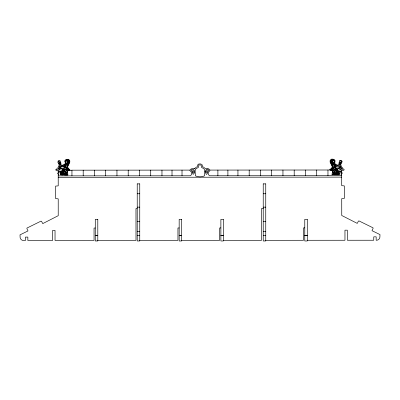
<?xml version="1.0" encoding="UTF-8"?>
<svg xmlns="http://www.w3.org/2000/svg" width="400" height="400" viewBox="0 0 400 400"><rect width="100%" height="100%" fill="white"/><g stroke="black" fill="none" stroke-linecap="round" stroke-linejoin="round"><path stroke-width="0.6" d="M332.3 167.805L332.34 167.745A1.74 1.74 0 0 0 332.61 167.08C332.29 164.71 327.98 160.205 332.55 159.365A3.395 3.395 0 0 1 333.685 159.675C337.01 161.695 330.935 163.685 335.61 164.725A2.06 2.06 0 0 0 336.165 165.335L336.395 165.48A2.315 2.315 0 0 0 337.15 165.745C339.1 165.175 340.565 166.68 339.49 168.41C338 168.99 336.57 168.665 335.13 169.06M307.22 240.285L344.97 240.26L344.96 230.175L347.365 230.175L347.37 240.255L373.76 240.24L373.755 236.84L376.16 236.835L376.165 240.235L376.98 240.2A3.43 3.43 0 0 0 379.885 237.26L379.98 234.59L371.995 230.685L373.105 228.36L372.975 227.785L359.02 220.925L358.42 221.09L357.25 223.39L341.75 215.49L341.725 198.65L344.37 198.385L344.35 185.905L341.715 185.66L341.695 173.695L341.97 173.5M59.225 167.715L59.23 167.79A1.95 1.95 0 0 0 59.295 168.22C60.965 169.065 62.99 168.905 64.775 169.255M341.965 173.5L342.33 172.955L341.62 172.59L341.685 170.49L342.755 170.645L343.955 170.1L344.185 169.61L343.805 169.065L342.75 168.79L342.69 167.59L341.57 168.24L341.405 167.905L341.53 166.36L340.62 164.9L341.78 162.36M66.515 171.205L66.56 170.825L65.775 170.75A0.53 0.53 0 0 0 65.485 171.06L65.92 172.34A1.84 1.84 0 0 1 66.01 172.775L66 173.075A1.705 1.7 0 0 0 66.005 173.38L66.14 173.755A3 3 0 0 0 66.255 173.865L67.195 173.08A3.94 3.94 0 0 1 67.525 173.07M60.58 174.835L60.445 172.535M341.205 161.815C342.86 161.485 339.48 160.295 340.06 161.365M198.72 164.1L197.815 164.69L197.315 166.7A23.695 23.695 0 0 0 196.505 167.075C195.065 167.985 194.56 169.085 192.73 168.58A18.915 18.915 0 0 0 192.3 168.76L191.6 168.8A1.1 1.1 0 0 0 191 169.01L189.99 170.095L71.945 170.18C70.545 170.525 68.08 169.97 67.68 171.195A8.635 8.635 0 0 0 67.585 171.505L67.57 171.555A4.655 4.655 0 0 1 67.645 171.975L67.525 172.845A15.17 15.17 0 0 1 67.67 173.32L67.73 173.53A2.415 2.415 0 0 1 67.82 174.075L67.83 174.295A15.725 15.725 0 0 1 67.84 174.8A3.65 3.65 0 0 1 67.635 174.845L60.705 174.97M332.87 160.05L332.47 160.645M340.82 172.275L340.535 170.92L339.655 170.92L339.33 174.635M333.59 170.99L333.62 170.565M337.465 174.795L337.695 174.37A0.505 0.505 0 0 1 337.865 174.325L337.905 174.32M64.555 165.69L64.88 165.415L64.92 166.235L65.78 165.815L65.64 166.515C66.42 166.125 65.635 167.28 65.09 167.325L65.26 167.845L65.775 168C66.37 165.785 67.72 168.205 66.625 167.7C67.445 167.83 66.145 168.475 65.33 169.175A2.41 2.41 0 0 1 64.985 169.25L65.155 169.35A3.15 3.15 0 0 0 66.035 169.53L68.31 168.8A0.845 0.845 0 0 0 68.31 168.57C67.55 167.32 67.43 169.5 66.145 168.69M63.91 167.61C65.515 166.725 64.575 170.435 63 168.12L61.285 168.395L60.805 166.915L63.66 166.295L64.695 165.115L66.475 164.86L66.66 164.245M333.01 160.555L332.535 160.96M67.44 160.74L67.725 160.385A0.6 0.6 0 0 1 67.915 160.37L68.435 160.12L69.005 161.165A4 4 0 0 1 69.09 162.405L67.065 166.095L67 167.385M333.36 163.335L336.06 165.995L339.095 166.715L338.615 168.195L336.9 167.92C335.32 170.245 334.39 166.51 335.99 167.415M340.595 169.08L340.365 169.77A1.435 1.435 0 0 1 340.22 169.83A1.21 1.21 0 0 0 340.11 169.71L339.705 169.715A2.84 2.84 0 0 1 339.765 169.555C339.9 168.815 339.97 169.215 340.52 168.975M59.58 164.805L59.84 164.465L60.42 164.565M70.035 170.195L69.605 169.135L68.44 169.275L67.64 166.695L69.71 162.595L69.845 161.03L69.125 159.77L68.07 159.25L66.115 159.525L65.21 160.2L64.73 161.225C66.715 164.84 63.99 163.545 62.155 165.525M341.78 162.36L342.205 161.68L341.585 160.415L339.855 160.495L339.02 162.835L338.87 164.5L337.74 165.325C335.905 163.35 333.19 164.65 335.16 161.03L334.68 160.005L333.775 159.33L331.82 159.06L330.765 159.58L330.05 160.84L330.19 162.405L332.26 166.5L331.465 169.085L330.3 168.95L329.905 169.29M337.99 171.425L337.685 171.27M61.695 171.985L62.17 171.775M329.905 169.29L330.155 170.115M333.475 160.05L332.84 160.45M335.67 169.405L335.35 169.985A1.03 1.03 0 0 0 335.345 170.225L335.4 170.935L336.255 170.89A0.73 0.73 0 0 0 336.355 170.61C335.37 169.38 335.725 171.48 335.89 170.555M340.73 163.885L340.69 163.88A1.42 1.42 0 0 0 340.535 163.775L340.19 163.64A0.905 0.905 0 0 1 340.055 163.555A5.02 5.02 0 0 1 339.77 163.52L339.505 163.44M66.545 160.545L66.695 161.025M336.445 169.265L335.88 169.84M60.455 172.5L60.505 171.59L59.98 171.005L59.2 171.335L59.09 172.475M336.51 174.61L336.66 174.39A0.665 0.665 0 0 1 336.875 174.29L337.415 174.53M64.32 166.95L63.935 167.59M64.63 169.405L64.51 169.785M336.12 174.26L334.63 174.365A4.375 4.375 0 0 0 334.245 174.4L333.575 174.27A1.925 1.925 0 0 1 333.365 174.11L333.35 174.095M332.515 160.195C332.49 159.02 330.7 160.18 330.89 160.975A4 4 0 0 0 330.8 162.215L332.835 165.9L332.9 167.195M340.915 171.33L341.265 171.105L341.57 171.38M340.915 171.675L341.265 171.45L341.57 171.73M333.235 164.055C333.11 164.965 332.81 163.925 332.345 164.36M331.785 163.265L331.865 163.1A0.545 0.545 0 0 1 332.05 162.955L332.315 162.995A0.525 0.525 0 0 1 332.425 163.1M62.805 169.895L62.525 170.49A3.41 3.41 0 0 1 62.33 170.45C61.62 170.82 61.72 169.55 62.17 170.195A1.455 1.455 0 0 1 62.18 169.89C62.48 168.915 62.28 170.635 62.715 169.915M57.005 169.23L57.295 169.465L56.97 169.27M331.79 169.49L331.78 169.52A1.275 1.275 0 0 0 331.98 169.745C333.195 170.425 332.9 168.655 331.82 168.725A0.62 0.62 0 0 0 331.72 168.915C331.265 169.775 333.04 169.89 332.36 169.065M335.02 174.6L335.84 174.42A0.97 0.97 0 0 1 336.11 174.385L336.435 174.555M339.525 171.38L337.915 172.735L334.86 173.695M65.51 170.94C65.175 172.575 65.815 174.675 67.71 174.45M61.78 172.24L62.3 171.985M69.155 169.255L69.28 169.845L69.77 169.935M340.105 165.335C340.905 165.345 338.28 164.91 339.08 165.055M335.86 174.35L336.05 174.17A0.685 0.685 0 0 1 336.22 174.12L336.785 174.265M59.005 163.805L59.99 163.35A9.385 9.385 0 0 1 60.31 163.275L60.355 163.265M60.285 168.395L60.21 166.365L62.75 165.94A2.315 2.315 0 0 0 63.505 165.675L63.735 165.53A2.06 2.06 0 0 0 64.29 164.92C68.955 163.89 62.88 161.885 66.205 159.865A3.395 3.395 0 0 1 67.34 159.555C71.91 160.39 67.61 164.9 67.29 167.27A1.74 1.74 0 0 0 67.56 167.935L67.605 167.995M334.4 170.75L333.985 172.145A1.84 1.84 0 0 0 333.9 172.58L333.905 172.885A1.705 1.7 0 0 1 333.905 173.19L333.77 173.565A3 3 0 0 1 333.655 173.67L332.715 172.89A3.94 3.94 0 0 0 332.385 172.88M330.94 162.71L331.565 162.595A1.075 1.075 0 0 1 331.715 162.73L332.16 162.875M61.24 172.34L61.695 172.295M64.03 173.555C65.08 172.995 63.62 171.75 63.34 172.91C64.37 173.845 63.64 172.335 63.875 172.85M334.61 163.015L335.015 162.175M337.095 171.36L336.7 171.08M58.415 172.245L58.805 172.15M59.22 163.965L60.185 163.545A3.45 3.45 0 0 1 60.455 163.535L60.48 163.555M64.88 165.615L67.255 165.165L67.55 164.55M335.325 166.2L335.75 165.415C334.785 166.395 337.45 166.785 335.64 166.485M59.075 163.67L59.26 163.47A1.405 1.405 0 0 1 59.52 163.33L60.31 163.275M337.605 172.59L337.95 172.455A0.775 0.775 0 0 1 338.115 172.525M67.44 164.755C67.015 163.74 66.805 165.37 66.66 164.29M58.34 171.585L58.64 171.31L58.995 171.535M58.34 171.93L58.64 171.655L58.995 171.88M59.115 166.45L59.165 167.13L60.115 167.595M67.055 162.09L67.545 161.84M67.71 161.775L68.365 161.685M64.605 169.505L65.01 169.89L65.19 169.64A2.775 2.775 0 0 0 65.255 169.43M340.81 172.29L341.1 172.335L341.1 174.635M60.84 172.11L61.38 172.11M60.955 173.7L61.255 173.435M333.95 172.165L333.705 171.99L334.2 171.705M67.735 163.065L68.21 162.935A0.68 0.68 0 0 1 68.41 163.045L68.435 163.065M331.935 164.165L332.495 163.945A0.695 0.695 0 0 1 332.655 164.04M61.43 174.205L61.72 173.985A1.07 1.07 0 0 1 61.915 173.96A1.195 1.195 0 0 1 62.125 173.975M66.77 163.125L66.32 163.375M61.175 174.465L61.45 174.26A0.85 0.85 0 0 1 61.815 174.205L62.375 174.015M67.025 163.065L67.05 163.035A0.575 0.575 0 0 1 67.175 162.915L67.84 162.87M68.26 160.99L68.285 160.96A0.575 0.575 0 0 1 68.395 160.85L68.85 160.935M60.92 174.09L60.93 174.085A0.905 0.905 0 0 1 61.055 173.95L61.525 173.82A0.89 0.89 0 0 1 61.715 173.885L61.725 173.89M331.04 160.745L331.495 160.665A0.575 0.575 0 0 1 331.605 160.77L331.63 160.8M330.86 161.915L331.545 161.9A1.44 1.44 0 0 1 331.755 162.025L332.38 162.155A1.44 1.44 0 0 1 332.59 162.275L332.635 162.31M330.84 162.21L331.525 162.195A1.44 1.44 0 0 1 331.735 162.315L332 162.445A1.44 1.44 0 0 1 332.21 162.57L332.255 162.605M331.245 161.81L331.93 161.795A1.44 1.44 0 0 1 332.14 161.92L332.185 161.955M331.315 162.46L331.78 162.355M337.025 170.715L337.425 170.57A1.07 1.07 0 0 1 337.535 170.715L337.435 170.83M63.475 174.75L63.8 174.58A0.97 0.97 0 0 1 64.075 174.615L65.285 174.56A4.375 4.375 0 0 1 65.665 174.595L66.335 174.46A1.925 1.925 0 0 0 66.545 174.3L66.56 174.285M66.88 161.05L66.87 161.485M67.54 169.255L67.62 169.87L68.19 169.56A5.18 5.18 0 0 0 68.205 169.365L68.195 169.15A0.62 0.62 0 0 0 68.085 168.915C66.98 168.835 66.74 170.635 67.925 169.935A1.275 1.275 0 0 0 68.125 169.715L68.125 169.715M55.905 169.52C57.34 169.42 56.64 167.94 57.69 167.88L58.335 168.44L58.375 166.565C59.895 165.43 58.685 163.32 57.82 162.325L58.31 160.62L60.035 160.7L60.875 163.04L61.03 164.7L61.595 165.29M68.415 161.78L69.02 161.63M64.31 166.99C62.38 166.57 64.905 167.13 64.15 165.61L64.575 166.395M67.47 161.045L67.905 160.925A0.6 0.6 0 0 1 68.07 161.02M68.01 160.695L68.445 160.57A0.6 0.6 0 0 1 68.61 160.665M55.905 169.52L55.955 170.31L57.155 170.85M341.105 171.95L341.495 172.04M339.785 167.39L340.735 166.925L340.785 166.25M335.345 170.225L336.07 169.95L336.695 170.67A0.57 0.57 0 0 1 336.62 171.035L336.12 171.35M61.92 174.49L61.93 174.48A0.75 0.75 0 0 1 62.115 174.345L62.82 174.425M339.415 163.355L339.44 163.33A3.45 3.45 0 0 1 339.71 163.345M338.21 172.095L338.665 172.14M61.585 172.47L62.22 172.44M61.525 174.68L61.89 174.53M63.125 174.465L63.69 174.32A0.685 0.685 0 0 1 63.86 174.365L64.05 174.545M62.495 174.725L63.035 174.49A0.665 0.665 0 0 1 63.25 174.59L63.405 174.81M69.055 162.4L68.37 162.385A1.44 1.44 0 0 0 68.16 162.505L67.895 162.635A1.44 1.44 0 0 0 67.685 162.76L67.64 162.795M338.015 174.115L338.095 174.005A0.85 0.85 0 0 1 338.46 174.06L338.735 174.265M64.695 165.115L66.535 163.525M59.21 164.08L59.165 164.085A1.42 1.42 0 0 1 59.36 163.98L59.705 163.845A0.905 0.905 0 0 0 59.84 163.755L59.86 163.75A5.02 5.02 0 0 0 60.125 163.725L60.39 163.64M331.46 162.875L331.485 162.855A0.68 0.68 0 0 1 331.685 162.745L331.715 162.73M335.54 169.58L336.145 169.34M337.485 171.36L337.26 171.005M337.535 170.715L337.905 170.705A2.29 2.29 0 0 1 338.12 170.825M66.915 161.615L67.645 161.69A0.935 0.935 0 0 1 67.705 161.88M65.84 172.14L65.71 171.895M60.02 162.535A3.24 3.24 0 0 0 59.725 162.53L59.045 162.74A1.5 1.5 0 0 0 58.845 162.925L60.115 162.54M340.6 167L340.585 166.515A0.745 0.745 0 0 0 340.525 166.36L340.465 166.22A1.065 1.065 0 0 1 340.425 166.03M62.61 171.465L62.41 171.745A0.765 0.765 0 0 0 62.37 171.965L62.65 172.415A3.12 3.12 0 0 0 62.82 172.58L62.845 172.595A0.705 0.705 0 0 0 63.02 172.665L63.405 172.67M334.25 174.39L337.975 173.595A12.79 12.79 0 0 1 338.525 173.19L339.065 172.865L334.86 173.95A6.965 6.965 0 0 1 334.52 174.08L334.52 174.08M68.18 161.57L68.215 161.545A0.88 0.88 0 0 1 68.365 161.455L68.655 161.415A3.475 3.475 0 0 1 68.835 161.445L68.875 161.455M334.65 172.565L334.995 171.775A1.255 1.255 0 0 0 334.88 171.58M67.71 162.145L67.755 162.11A1.44 1.44 0 0 1 67.965 161.985L69.03 162.105M67.26 162.505L67.305 162.47A1.44 1.44 0 0 1 67.515 162.345L68.2 162.36M68.095 162.25L68.14 162.215A1.44 1.44 0 0 1 68.35 162.09L68.65 162M333.905 160.41L333.605 160.54A0.65 0.65 0 0 1 333.41 160.53M331.47 163.545L331.485 163.53A0.95 0.95 0 0 1 331.81 163.395L332.2 163.52A1.075 1.075 0 0 1 332.34 163.665M333.845 162.805C335.275 161.655 333.765 159.305 332.265 159.71M62.475 171.03L62.37 170.91A1.07 1.07 0 0 1 62.485 170.77L63.195 170.76M65.955 172.355L66.035 171.98M192.225 171.16L193.545 170.255M338.525 171.91L339.065 171.91M336.71 170.56L337.13 170.555M337.09 174.225L337.8 174.145A0.75 0.75 0 0 1 337.98 174.285L338.385 174.48M68.425 163.735L68.41 163.72A0.95 0.95 0 0 0 68.085 163.585L67.695 163.71A1.075 1.075 0 0 0 67.555 163.855M333.2 160.83L333.345 160.35M331.53 161.495L332.185 161.585M337.685 172.24L338.32 172.27M337.735 171.58L338.21 171.785M59.61 164.775L60.39 164.565M332.06 163.42L332.1 163.4A1.385 1.385 0 0 1 332.255 163.3L332.855 163.345A0.985 0.985 0 0 1 332.98 163.485M68.035 161.12L68.49 161.145A0.6 0.6 0 0 1 68.615 161.285M59.385 169.175C59.945 169.4 59.99 169.025 60.14 169.755A2.84 2.84 0 0 1 60.195 169.915L59.795 169.91A1.21 1.21 0 0 0 59.685 170.03A1.435 1.435 0 0 1 59.54 169.97L59.3 169.24M335.04 165.41L332.705 165.01L332.455 164.565M338.235 171L338.73 171.045A1.31 1.31 0 0 1 338.81 171.18M338.78 170.995L339.275 171.045A1.31 1.31 0 0 1 339.35 171.18M338.13 171.54L338.625 171.59A1.31 1.31 0 0 1 338.705 171.72M338.78 171.37L339.275 171.42A1.31 1.31 0 0 1 339.35 171.555M339.81 162.64L340.965 163.105M338.185 173.69L338.195 173.685A0.89 0.89 0 0 1 338.385 173.62L338.855 173.75A0.905 0.905 0 0 1 338.985 173.885L338.99 173.89M333.025 161.295L333.01 160.86M330.875 161.44L331.475 161.59M192.805 171.945L193.995 171.39M63.415 172.1C64.475 171.39 61.455 171.435 63.59 172.445A1.345 1.345 0 0 0 63.875 172.405L63.925 172.39M69.7 169.95L69.105 170.39L67.42 170.12M332.345 161.65L332.84 161.9M68.14 163.255L68.43 163.23A0.755 0.755 0 0 1 68.62 163.305M339.86 160.495L340.135 160.385M68.385 160.1L67.69 159.875L67.375 160.385M60.105 162.835L59.335 163.105A8.89 8.89 0 0 1 59 163.28L60.05 162.855M336.78 170.88L337.2 171.015A1.775 1.775 0 0 1 337.195 171.22M64.025 170.035L63.485 169.48M65.475 173.27L64.915 171.97A1.255 1.255 0 0 1 65.03 171.775L65.25 171.71M332.57 169.9L333.245 169.71L333.17 170.235A2.195 2.195 0 0 1 332.99 170.44L332.895 170.595A2.54 2.54 0 0 0 332.665 170.45L330.155 170.115M333.655 162.89L333.52 162.9A2.53 2.53 0 0 1 333.235 162.875M192.715 172.945L191.99 171.275A2.81 2.81 0 0 0 191.33 170.8L191.285 169.855L191.99 169.56A1.57 1.57 0 0 1 192.29 169.615L193.51 169.44L194.185 170.255A8.04 8.04 0 0 1 194.42 170.815C195.395 172.285 192.675 176.485 192.715 172.945L194.035 172.56M333.005 170.625L334.13 170.56A0.53 0.53 0 0 1 334.42 170.865L334.14 173.69L332.2 174.26M331.615 161.235L332.155 161.235A1.305 1.305 0 0 1 332.28 161.335M331.97 174.77L335.675 174.635M339.375 163.85L340.425 164.1A1.815 1.815 0 0 1 340.54 164.295A6.32 6.32 0 0 0 340.2 164.105L339.335 163.84M207.905 168.84L208.305 168.79A1.1 1.1 0 0 1 208.905 168.995L209.915 170.08L329.87 170.005M339.875 162.33L341.03 162.745A1.5 1.5 0 0 0 340.85 162.54L340.17 162.33A3.24 3.24 0 0 0 339.875 162.33L339.78 162.34M332.055 162.675L332.72 162.725A0.575 0.575 0 0 1 332.845 162.84L332.87 162.875M198.715 164.1L199.075 164.01A4.705 4.705 0 0 1 200.82 164.01L202.08 164.69L202.585 166.695A23.695 23.695 0 0 1 203.395 167.07C204.84 167.98 205.35 169.08 207.175 168.565A18.915 18.915 0 0 1 207.605 168.745L207.91 168.84M60.525 164.05L59.695 164.31A6.32 6.32 0 0 0 59.355 164.495A1.815 1.815 0 0 1 59.47 164.305L60.56 164.04M331.015 161.265L331.06 161.255A3.475 3.475 0 0 1 331.24 161.225L331.525 161.265A0.88 0.88 0 0 1 331.675 161.355L331.71 161.38M338.75 173.925L338.63 173.955A1.18 1.18 0 0 0 338.47 174.03M335.205 164.92L333.605 164.78L333.24 164.095M66.935 170.81L66.555 170.785M339.615 168.195L340.61 168.015A1.95 1.95 0 0 0 340.675 167.585L340.675 167.51M332.485 169.93L330.805 170.18L330.135 169.75M335.88 173.36C334.895 172.515 336.165 171.98 336.89 172.47A0.705 0.705 0 0 0 337.065 172.395L337.085 172.38A3.12 3.12 0 0 0 337.26 172.215L337.535 171.77A0.765 0.765 0 0 0 337.495 171.55L337.3 171.27M333.575 163.155L333.125 162.93M64.235 174.83L65.87 174.95M337.61 171.785L338.13 172.04M65.66 174.585L61.935 173.795A12.79 12.79 0 0 0 61.385 173.39L60.845 173.065L65.05 174.145A6.965 6.965 0 0 0 65.395 174.27L65.42 174.28M67.795 170.47L67.24 170.64A2.54 2.54 0 0 0 67.045 170.79L66.915 170.63A2.195 2.195 0 0 1 66.735 170.43L66.66 169.9L67.335 170.09M334.54 170.98L334.595 170.98A1.45 1.45 0 0 1 334.885 170.95L335.185 171.26L334.655 171.515M331.48 159.91L331.95 160.285M333.12 170.81L333.425 171.015M57.155 170.85L58.22 170.695L58.29 172.795L57.74 172.955L57.72 173.445M66 174.965L67.94 174.965M58.215 175.89L190.09 175.78A8.43 8.43 0 0 0 190.59 175.48C192.13 174.76 192.025 172.355 190.775 171.41A6.56 6.56 0 0 0 190.17 170.925L189.91 170.095M341.7 175.685L209.82 175.765A8.43 8.43 0 0 1 209.32 175.465C207.78 174.745 207.885 172.345 209.13 171.4A6.56 6.56 0 0 1 209.735 170.91L209.915 170.08M58.215 177.33L341.7 177.125M137.23 183.88L139.745 183.88M263.23 183.88L265.745 183.88M137.23 193.75L139.745 193.75M263.23 193.75L265.745 193.75M137.23 207.15L139.745 207.15M263.23 207.15L265.745 207.15M137.185 208.55L135.97 208.55L135.995 240.41L97.11 240.44M263.385 208.46L261.56 208.46L261.585 240.32L223.23 240.345M137.23 221.64L139.745 221.64M263.23 221.64L265.745 221.64M95.265 228.025L94.045 228.025L94.06 240.44L55.04 240.47L55.035 230.385L52.63 230.39L52.64 240.47L27.845 240.49L27.845 237.09L25.44 237.09L25.445 240.49L23.03 240.455A3.43 3.43 0 0 1 20.115 237.515L20.02 234.85L28 230.935L26.885 228.61L27.015 228.035L40.96 221.155L41.56 221.32L42.735 223.62L58.225 215.69L58.22 198.855L55.575 198.59L55.58 186.11L58.215 185.865L58.215 173.9L57.72 173.445M179.155 227.965L177.94 227.965L177.95 240.38L139.645 240.405M220.865 227.935L219.645 227.935L219.655 240.35L181.63 240.375M304.755 227.875L303.54 227.875L303.55 240.29L265.24 240.315M137.23 231.415L139.745 231.415M263.23 231.415L265.745 231.415M95.28 235.295L97.795 235.295M137.23 235.33L139.745 235.33M179.17 235.295L181.685 235.295M220.88 235.295L223.395 235.295M263.23 235.33L265.745 235.33M304.77 235.295L307.285 235.295M95.28 235.39L97.795 235.39M179.17 235.39L181.685 235.39M220.88 235.39L223.395 235.39M304.77 235.39L307.285 235.39M334.045 174.76L339.205 174.765M63.785 171.545L63.285 171.235A0.57 0.57 0 0 1 63.21 170.87C63.89 168.765 65.62 171.91 63.65 171.085A0.73 0.73 0 0 1 63.55 170.805C64.61 169.62 64.08 171.635 64.045 170.76M337.535 173.815L337.97 174.07M62.22 171.47L61.92 171.625M68.115 162.545L68.58 162.65M65.365 171.175L65.31 171.17A1.45 1.45 0 0 0 65.02 171.145L64.7 171.29L65.005 171.725M62.005 174.52L62.045 174.52A0.505 0.505 0 0 1 62.215 174.57L62.445 174.99M67.055 160.64L66.415 160.24M330.205 169.76L330.695 169.57L330.765 169.09M67.355 161.15L66.88 160.745M333.36 171.01L333.35 170.635M63.76 169.535L64.555 170.18A1.03 1.03 0 0 1 64.56 170.42L64.58 170.465M339.71 163.345L340.675 163.76M67.42 160.835L67.02 160.24M67.665 159.885C65.98 159.55 64.685 161.86 66.05 162.995M333.91 174.77L333.17 174.455L332.28 174.655A3.65 3.65 0 0 1 332.075 174.64A15.725 15.725 0 0 1 332.08 174.105L332.095 173.885A2.415 2.415 0 0 1 332.18 173.34L332.24 173.13A15.17 15.17 0 0 1 332.385 172.655L332.265 171.785A4.655 4.655 0 0 1 332.335 171.365L332.325 171.315A8.635 8.635 0 0 0 332.225 171L332.11 170.28M62.16 165.525L61.595 165.29M333.76 168.495C332.475 169.31 332.35 167.13 331.595 168.38A0.845 0.845 0 0 0 331.595 168.61L333.87 169.335A3.15 3.15 0 0 0 334.75 169.155L334.965 169.06A2.41 2.41 0 0 1 334.575 168.98C333.755 168.28 332.455 167.635 333.275 167.51C332.29 167.705 333.69 165.8 334.13 167.805L334.645 167.65L334.81 167.13C334.265 167.085 333.475 165.93 334.26 166.325L334.12 165.62L334.98 166.04L335.015 165.22L335.345 165.495M66.315 171.18L66.285 170.755M63.21 171.275L62.81 171.56M68.245 161.415L67.74 161.43A1.305 1.305 0 0 0 67.61 161.525M335.985 172.195L336.03 172.205A1.345 1.345 0 0 0 336.315 172.25C337.975 172.305 336.115 170.44 336.08 171.845C336.93 172.52 336.205 171.065 336.495 171.905M205.805 172.39L207.125 172.775M339.845 162.65L340.56 162.9A8.89 8.89 0 0 0 340.895 163.075L340.93 163.09M66.18 163.065L66.375 163.095A2.53 2.53 0 0 0 66.66 163.065M334.385 173.06L334.705 172.57M62.645 171.205L62.42 171.56M337.185 169.715C337.625 170.43 337.425 168.725 337.725 169.69A1.455 1.455 0 0 1 337.735 169.995C338.18 169.35 338.285 170.62 337.58 170.25A3.41 3.41 0 0 1 337.425 170.285L337.1 169.695M65.05 173.89L61.995 172.935L60.385 171.585M338.555 173.2L338.955 173.5M63.125 171.08L62.71 171.17A1.775 1.775 0 0 0 62.715 171.415M331.755 163.065L331.465 163.04A0.755 0.755 0 0 0 331.275 163.115M205.84 171.22L207.035 171.78M61.67 171.195L61.175 171.25A1.31 1.31 0 0 0 61.095 171.38M61.13 171.195L60.635 171.25A1.31 1.31 0 0 0 60.555 171.38M61.775 171.74L61.28 171.79A1.31 1.31 0 0 0 61.205 171.92M61.13 171.57L60.635 171.62A1.31 1.31 0 0 0 60.555 171.755M331.855 160.93L331.4 160.955A0.6 0.6 0 0 0 331.28 161.095M67.84 163.61L67.8 163.59A1.385 1.385 0 0 0 67.64 163.49L67.04 163.54A0.985 0.985 0 0 0 66.915 163.68M340.29 164.575C339.05 164.495 339.925 163.91 340.315 164.605M206.295 170.09L207.615 170.995M336.035 172.655C335.95 172.18 336.07 173.8 336.505 172.475M65.99 160.605L66.285 160.73A0.65 0.65 0 0 0 66.485 160.725M335.965 167.395L335.58 166.755M332.98 161.425L332.245 161.5A0.935 0.935 0 0 0 332.185 161.69M62.37 170.91L62 170.9A2.29 2.29 0 0 0 61.79 171.025M60.845 165.28C61.68 165.08 58.9 165.46 59.81 165.59M59.84 161.59C60.46 160.55 57.035 161.625 58.695 162.045M332.425 160.855L331.985 160.735A0.6 0.6 0 0 0 331.82 160.83M331.88 160.505L331.445 160.385A0.6 0.6 0 0 0 331.28 160.475M335.59 166.795L335.855 166.98L335.67 166.54M335.375 169.565L335.275 169.275M338.48 174.005L338.19 173.785A1.07 1.07 0 0 0 337.995 173.76A1.195 1.195 0 0 0 337.785 173.775M67.96 164.355L67.4 164.135A0.695 0.695 0 0 0 67.24 164.23M340.82 163.465L340.635 163.27A1.405 1.405 0 0 0 340.375 163.13L339.585 163.07A9.385 9.385 0 0 1 339.905 163.15L340.89 163.6M59.1 172.495L58.81 172.535L58.81 174.835M68.955 162.9L68.33 162.785A1.075 1.075 0 0 0 68.18 162.92M62.3 172.79L61.96 172.655A0.775 0.775 0 0 0 61.795 172.725M68.11 163.455L68.03 163.29A0.545 0.545 0 0 0 67.845 163.145L67.58 163.185A0.525 0.525 0 0 0 67.47 163.295M64.895 174.795L63.79 174.46M332.45 160.55L332.165 160.195A0.6 0.6 0 0 0 331.98 160.18M331.42 168.435L331.445 168.72M335.275 169.21L334.95 169.675L334.71 169.45A2.775 2.775 0 0 1 334.645 169.235M327.96 169.995L327.965 175.695M316.705 170.005L316.71 175.7M305.455 170.015L305.46 175.71M294.2 170.02L294.205 175.72M282.95 170.03L282.955 175.725M271.695 170.035L271.7 175.735M260.445 170.045L260.45 175.745M249.19 170.055L249.195 175.75M237.94 170.06L237.945 175.76M227.895 170.07L227.9 175.765M217.89 170.075L217.895 175.775M182.015 170.1L182.02 175.8M172.01 170.11L172.015 175.805M161.965 170.115L161.97 175.815M150.715 170.125L150.715 175.82M139.46 170.135L139.465 175.83M128.21 170.14L128.21 175.84M116.955 170.15L116.96 175.845M105.705 170.155L105.705 175.855M94.45 170.165L94.455 175.865M83.2 170.175L83.2 175.87M71.945 170.18L71.95 175.88M59.28 167.19L59.315 166.715A0.745 0.745 0 0 1 59.375 166.565L59.435 166.425A1.065 1.065 0 0 0 59.475 166.235M265.745 183.83L265.745 240.97L263.23 240.97L263.23 183.83M139.745 183.83L139.745 240.97L137.23 240.97L137.23 183.83M332.785 170.655A2.39 2.39 0 0 0 332.61 170.885L332.415 171.955L333.105 172.425A8.66 8.66 0 0 0 333.875 172.36M331.715 169.37A5.18 5.18 0 0 1 331.7 169.175M341.495 170.52A25.43 25.43 0 0 0 341.5 169.62L341.42 168.45A3.075 3.075 0 0 1 341.365 167.995M340.235 167.19A1.25 1.25 0 0 0 340.25 167.375L340.42 167.91A2.21 2.21 0 0 1 340.34 168.155M67.12 170.85A2.39 2.39 0 0 1 67.3 171.08L67.495 172.145L66.805 172.615A8.66 8.66 0 0 1 66.035 172.555M58.415 170.725A25.43 25.43 0 0 1 58.405 169.825L58.48 168.655A3.075 3.075 0 0 0 58.535 168.2M59.665 167.39A1.25 1.25 0 0 1 59.65 167.575L59.49 168.16A2.21 2.21 0 0 0 59.565 168.355M194.7 168.66A3.475 3.475 0 0 1 194.96 168.215M338.75 173.905A1.24 1.24 0 0 1 339.215 174.045M60.695 174.245A1.24 1.24 0 0 1 61.16 174.105L61.28 174.16A1.18 1.18 0 0 1 61.44 174.23M205.475 171.68C206.005 175.925 207.16 174.8 207.915 171.26A2.81 2.81 0 0 1 208.58 170.79L208.62 169.84L207.915 169.55A1.57 1.57 0 0 0 207.615 169.605L206.395 169.43L205.72 170.25A8.04 8.04 0 0 0 205.485 170.805L205.475 171.68M204.765 171.285L204.535 175.785A25.38 25.38 0 0 1 203.9 176.065C201.465 177.095 198.45 177.1 196.015 176.075A25.38 25.38 0 0 1 195.38 175.79L195.145 171.29A12.43 12.43 0 0 1 195.155 170.63L195.535 169.195L197.66 167.765A6.98 6.98 0 0 1 198.25 167.55L198.36 167.42A6.945 6.945 0 0 1 198.37 166.625L198.725 165.315L199.505 164.89A1.31 1.31 0 0 1 199.915 164.94L199.985 164.94A1.31 1.31 0 0 1 200.39 164.89L201.175 165.315L201.53 166.62A6.945 6.945 0 0 1 201.54 167.42L201.65 167.55A6.98 6.98 0 0 1 202.245 167.765L204.37 169.185L204.75 170.625A12.43 12.43 0 0 1 204.765 171.285M65.135 166.52L64.88 166.66L65.135 166.52M342.965 169.19L342.58 169.175L342.965 169.19M335.025 166.43L334.875 166.19L335.025 166.43M97.795 219.345L95.28 219.345L95.28 240.97L97.795 240.97L97.795 219.345M181.685 219.345L179.17 219.345L179.17 240.97L181.685 240.97L181.685 219.345M223.395 219.345L220.88 219.345L220.88 240.97L223.395 240.97L223.395 219.345M307.285 219.345L304.77 219.345L304.77 240.97L307.285 240.97L307.285 219.345"/></g></svg>
